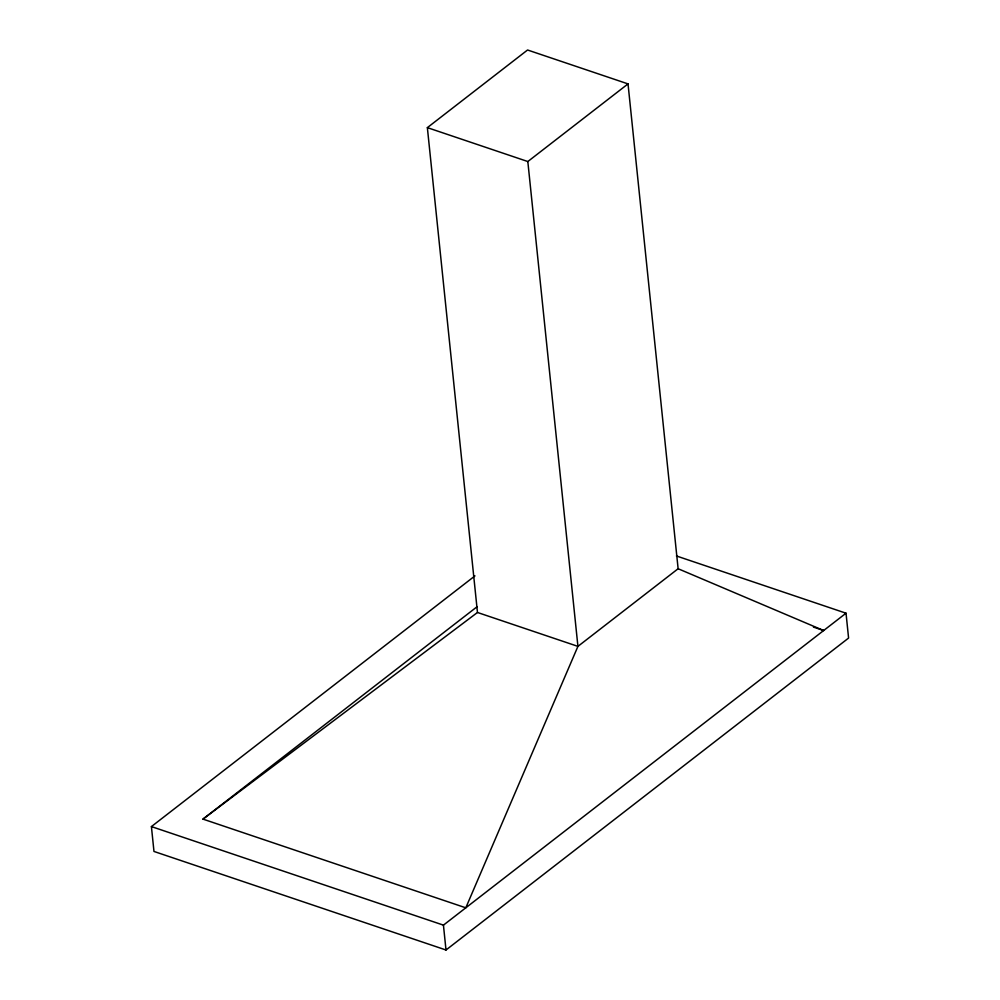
<?xml version="1.0" encoding="UTF-8"?>
<svg xmlns="http://www.w3.org/2000/svg" width="1000" height="1000" viewBox="0 0 1000 1000"><rect width="100%" height="100%" fill="white"/><g stroke="black" fill="none" stroke-linecap="round" stroke-linejoin="round"><path stroke-width="1.5" d="M202.975 819.112L477.475 612.475L427.362 127.638L527.562 50L628.025 83.9L678.125 568.737L577.925 646.375L465.8 907.812L202.975 819.112L476.925 606.85M427.362 127.638L527.825 161.537L628.025 83.9M676.413 555.962L846.025 613.2L848.587 638.062L446 950L153.975 851.45L151.412 826.587L474.963 575.887M151.412 826.587L443.438 925.138L846.025 613.2M813.438 627.075L823.662 630.525L678.125 568.737M477.475 612.475L577.925 646.375L527.825 161.537M443.438 925.138L446 950"/></g></svg>
